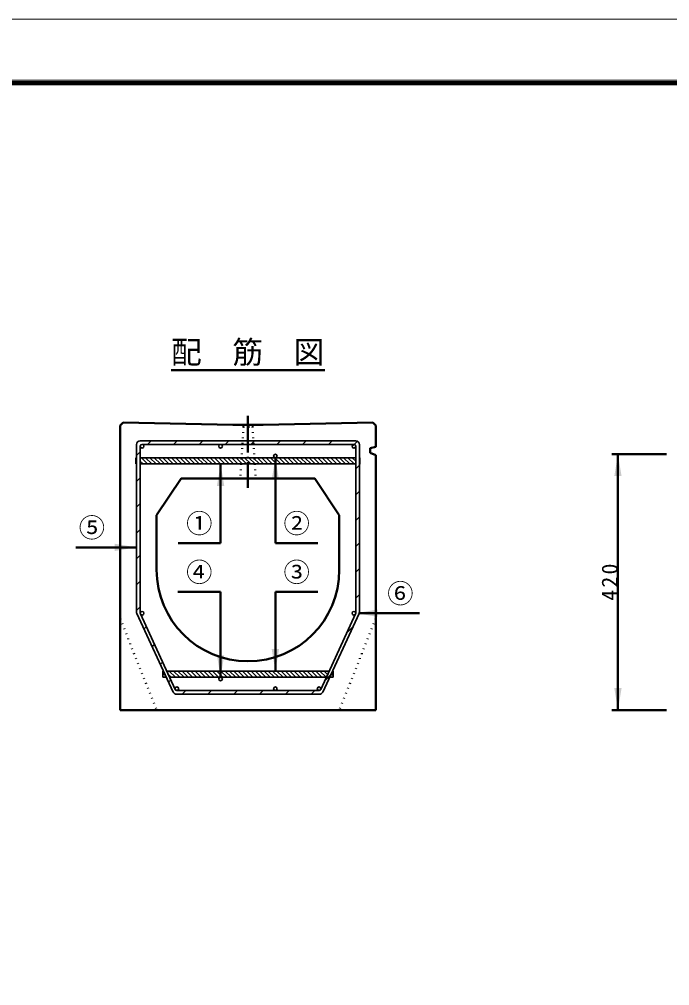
# Model space of a CAD drawing. Units: millimetres, scale not verified. Extents: x -2102 to 2102, y -1485 to 1485.
# Drawn here: x -374 to 695, y -102 to 1485 of the extents above; entities that cross this region are included whole.
import ezdxf
from ezdxf.enums import TextEntityAlignment as Align

# ---------------------------------------------------------------- set-up
doc = ezdxf.new("R2010")
doc.units = ezdxf.units.MM
doc.header["$LTSCALE"] = 5
doc.linetypes.add('DOTTED', pattern=[1.75, 0.25, -1.5])
doc.linetypes.add('LONG_DASHED_DOTTED', pattern=[15.25, 12, -1.5, 0.25, -1.5])
doc.layers.add('0-0_V-nasSTD', color=7, linetype='Continuous', lineweight=35)
doc.layers.add('0-1_0', color=7, linetype='Continuous', lineweight=50)
doc.styles.add('ＭＳ ゴシック', font='')
doc.styles.get('ＭＳ ゴシック').set_extended_font_data('MS Gothic')

msp = doc.modelspace()

# ---------------------------------------------------------------- linework, layer by layer
at = {"layer": '0-0_V-nasSTD'}
for p, q in [((-180.975, 786.998), (-180.975, 511.851)), ((179.025, 792.998), (-174.975, 792.998)), ((-174.975, 783.998), (-174.975, 510.123)), ((176.025, 786.998), (-171.975, 786.998)), ((-156.804, 792.998), (-162.804, 786.998)), ((-156.804, 792.998), (-162.804, 786.998)), ((-156.804, 792.998), (-162.804, 786.998)), ((-114.378, 792.998), (-120.378, 786.998)), ((-114.378, 792.998), (-120.378, 786.998)), ((-114.378, 792.998), (-120.378, 786.998)), ((-71.951, 792.998), (-77.951, 786.998)), ((-71.951, 792.998), (-77.951, 786.998)), ((-71.951, 792.998), (-77.951, 786.998)), ((-29.525, 792.998), (-35.525, 786.998)), ((-29.525, 792.998), (-35.525, 786.998)), ((-29.525, 792.998), (-35.525, 786.998)), ((12.902, 792.998), (6.902, 786.998)), ((55.328, 792.998), (49.328, 786.998)), ((97.754, 792.998), (91.754, 786.998)), ((97.754, 792.998), (91.754, 786.998)), ((97.754, 792.998), (91.754, 786.998)), ((140.181, 792.998), (134.181, 786.998)), ((140.181, 792.998), (134.181, 786.998)), ((140.181, 792.998), (134.181, 786.998)), ((181.883, 792.274), (176.559, 786.95)), ((181.883, 792.274), (176.559, 786.95)), ((179.025, 510.123), (179.025, 783.998)), ((185.025, 511.851), (185.025, 786.998)), ((-181.975, 764.998), (-180.975, 764.998)), ((-181.975, 764.998), (-181.975, 754.998)), ((-174.975, 774.827), (-180.975, 768.827)), ((-174.975, 774.827), (-180.975, 768.827)), ((-174.975, 774.827), (-180.975, 768.827)), ((179.025, 764.998), (-174.975, 764.998)), ((-173.118, 764.998), (-163.118, 754.998)), ((-166.047, 764.998), (-156.047, 754.998)), ((-158.976, 764.998), (-148.976, 754.998)), ((-151.905, 764.998), (-141.905, 754.998)), ((-144.834, 764.998), (-134.834, 754.998)), ((-137.763, 764.998), (-127.763, 754.998)), ((-130.692, 764.998), (-120.692, 754.998)), ((-123.621, 764.998), (-113.621, 754.998)), ((-116.55, 764.998), (-106.55, 754.998)), ((-109.479, 764.998), (-99.479, 754.998)), ((-102.408, 764.998), (-92.408, 754.998)), ((-95.336, 764.998), (-85.336, 754.998)), ((-88.265, 764.998), (-78.265, 754.998)), ((-81.194, 764.998), (-71.194, 754.998)), ((-74.123, 764.998), (-64.123, 754.998)), ((-67.052, 764.998), (-57.052, 754.998)), ((-59.981, 764.998), (-49.981, 754.998)), ((-52.91, 764.998), (-42.91, 754.998)), ((-45.839, 764.998), (-35.839, 754.998)), ((-38.768, 764.998), (-28.768, 754.998)), ((-31.697, 764.998), (-21.697, 754.998)), ((-24.626, 764.998), (-14.626, 754.998)), ((-17.555, 764.998), (-7.555, 754.998)), ((-10.484, 764.998), (-0.484, 754.998)), ((-3.413, 764.998), (6.587, 754.998)), ((3.658, 764.998), (13.658, 754.998)), ((10.73, 764.998), (20.73, 754.998)), ((17.801, 764.998), (27.801, 754.998)), ((24.872, 764.998), (34.872, 754.998)), ((31.943, 764.998), (41.943, 754.998)), ((39.014, 764.998), (49.014, 754.998)), ((46.085, 764.998), (56.085, 754.998)), ((53.156, 764.998), (63.156, 754.998)), ((60.227, 764.998), (70.227, 754.998)), ((67.298, 764.998), (77.298, 754.998)), ((74.369, 764.998), (84.369, 754.998)), ((81.44, 764.998), (91.44, 754.998)), ((88.511, 764.998), (98.511, 754.998)), ((95.582, 764.998), (105.582, 754.998)), ((102.653, 764.998), (112.653, 754.998)), ((109.725, 764.998), (119.725, 754.998)), ((116.796, 764.998), (126.796, 754.998)), ((123.867, 764.998), (133.867, 754.998)), ((130.938, 764.998), (140.938, 754.998)), ((138.009, 764.998), (148.009, 754.998)), ((145.08, 764.998), (155.08, 754.998)), ((152.151, 764.998), (162.151, 754.998)), ((159.222, 764.998), (169.222, 754.998)), ((166.293, 764.998), (176.293, 754.998)), ((173.364, 764.998), (179.025, 759.338)), ((-181.975, 759.713), (-180.975, 758.713)), ((-180.975, 754.998), (-181.975, 754.998)), ((-174.975, 759.784), (-170.189, 754.998)), ((179.025, 754.998), (-174.975, 754.998)), ((185.025, 752.99), (179.025, 746.99)), ((185.025, 752.99), (179.025, 746.99)), ((185.025, 752.99), (179.025, 746.99)), ((185.025, 760.409), (186.025, 759.409)), ((-174.975, 732.401), (-180.975, 726.401)), ((-174.975, 732.401), (-180.975, 726.401)), ((-174.975, 732.401), (-180.975, 726.401)), ((179.025, 704.563), (185.025, 710.563)), ((179.025, 704.563), (185.025, 710.563)), ((179.025, 704.563), (185.025, 710.563)), ((-174.975, 689.974), (-180.975, 683.974)), ((-174.975, 689.974), (-180.975, 683.974)), ((-174.975, 689.974), (-180.975, 683.974)), ((179.025, 662.137), (185.025, 668.137)), ((179.025, 662.137), (185.025, 668.137)), ((179.025, 662.137), (185.025, 668.137)), ((-174.975, 647.548), (-180.975, 641.548)), ((-174.975, 647.548), (-180.975, 641.548)), ((-174.975, 647.548), (-180.975, 641.548)), ((179.025, 619.71), (185.025, 625.71)), ((179.025, 619.71), (185.025, 625.71)), ((179.025, 619.71), (185.025, 625.71)), ((-174.975, 605.122), (-180.975, 599.122)), ((-174.975, 605.122), (-180.975, 599.122)), ((-174.975, 605.122), (-180.975, 599.122)), ((179.025, 577.284), (185.025, 583.284)), ((179.025, 577.284), (185.025, 583.284)), ((179.025, 577.284), (185.025, 583.284)), ((-174.975, 562.695), (-180.975, 556.695)), ((-174.975, 562.695), (-180.975, 556.695)), ((-174.975, 562.695), (-180.975, 556.695)), ((179.025, 534.858), (185.025, 540.858)), ((179.025, 534.858), (185.025, 540.858)), ((179.025, 534.858), (185.025, 540.858)), ((-174.975, 520.269), (-180.975, 514.269)), ((-174.975, 520.269), (-180.975, 514.269)), ((-174.975, 520.269), (-180.975, 514.269)), ((-120.953, 380.484), (-180.423, 509.337)), ((-117.411, 384.741), (-174.699, 508.865)), ((121.461, 384.741), (178.749, 508.865)), ((125.002, 380.484), (184.473, 509.337)), ((-164.99, 487.828), (-168.757, 484.06)), ((-164.99, 487.828), (-168.757, 484.06)), ((-164.99, 487.828), (-168.757, 484.06)), ((164.426, 477.832), (174.652, 488.058)), ((164.426, 477.832), (174.652, 488.058)), ((164.426, 477.832), (174.652, 488.058)), ((-151.592, 458.799), (-155.359, 455.032)), ((-151.592, 458.799), (-155.359, 455.032)), ((-151.592, 458.799), (-155.359, 455.032)), ((-138.194, 429.771), (-141.961, 426.003)), ((-138.194, 429.771), (-141.961, 426.003)), ((-138.194, 429.771), (-141.961, 426.003)), ((-137.882, 414.998), (-137.882, 404.998)), ((-137.882, 414.998), (-136.882, 414.998)), ((135.425, 414.998), (-131.376, 414.998)), ((-127.174, 414.998), (-117.174, 404.998)), ((-120.103, 414.998), (-110.103, 404.998)), ((-113.032, 414.998), (-103.032, 404.998)), ((-105.961, 414.998), (-95.961, 404.998)), ((-98.89, 414.998), (-88.89, 404.998)), ((-91.819, 414.998), (-81.819, 404.998)), ((-84.748, 414.998), (-74.748, 404.998)), ((-77.677, 414.998), (-67.677, 404.998)), ((-70.606, 414.998), (-60.606, 404.998)), ((-63.535, 414.998), (-53.535, 404.998)), ((-56.463, 414.998), (-46.463, 404.998)), ((-49.392, 414.998), (-39.392, 404.998)), ((-42.321, 414.998), (-32.321, 404.998)), ((-35.25, 414.998), (-25.25, 404.998)), ((-28.179, 414.998), (-18.179, 404.998)), ((-21.108, 414.998), (-11.108, 404.998)), ((-14.037, 414.998), (-4.037, 404.998)), ((-6.966, 414.998), (3.034, 404.998)), ((0.105, 414.998), (10.105, 404.998)), ((7.176, 414.998), (17.176, 404.998)), ((14.247, 414.998), (24.247, 404.998)), ((21.318, 414.998), (31.318, 404.998)), ((28.389, 414.998), (38.389, 404.998)), ((35.46, 414.998), (45.46, 404.998)), ((42.532, 414.998), (52.532, 404.998)), ((49.603, 414.998), (59.603, 404.998)), ((56.674, 414.998), (66.674, 404.998)), ((63.745, 414.998), (73.745, 404.998)), ((70.816, 414.998), (80.816, 404.998)), ((77.887, 414.998), (87.887, 404.998)), ((84.958, 414.998), (94.958, 404.998)), ((92.029, 414.998), (102.029, 404.998)), ((99.1, 414.998), (109.1, 404.998)), ((106.171, 414.998), (116.171, 404.998)), ((113.242, 414.998), (123.242, 404.998)), ((120.313, 414.998), (130.313, 404.998)), ((127.384, 414.998), (132.886, 409.497)), ((134.455, 414.998), (135.119, 414.335)), ((140.932, 414.998), (141.932, 414.998)), ((141.526, 414.998), (141.932, 414.593)), ((141.932, 414.998), (141.932, 404.998)), ((-137.882, 411.564), (-133.082, 406.764)), ((-137.882, 404.998), (-132.267, 404.998)), ((-128.916, 409.67), (-124.245, 404.998)), ((-128.564, 396.975), (-124.796, 400.742)), ((-128.564, 396.975), (-124.796, 400.742)), ((-128.564, 396.975), (-124.796, 400.742)), ((130.81, 404.998), (-126.76, 404.998)), ((128.06, 399.04), (138.286, 409.266)), ((128.06, 399.04), (138.286, 409.266)), ((128.06, 399.04), (138.286, 409.266)), ((136.316, 404.998), (141.932, 404.998)), ((136.654, 405.729), (137.384, 404.998)), ((138.887, 410.567), (141.932, 407.522)), ((-114.687, 382.998), (118.737, 382.998)), ((-106.114, 376.998), (-100.113, 382.998)), ((-106.114, 376.998), (-100.113, 382.998)), ((-106.114, 376.998), (-100.113, 382.998)), ((-63.687, 376.998), (-57.687, 382.998)), ((-63.687, 376.998), (-57.687, 382.998)), ((-63.687, 376.998), (-57.687, 382.998)), ((-21.261, 376.998), (-15.261, 382.998)), ((-21.261, 376.998), (-15.261, 382.998)), ((-21.261, 376.998), (-15.261, 382.998)), ((21.166, 376.998), (27.166, 382.998)), ((21.166, 376.998), (27.166, 382.998)), ((21.166, 376.998), (27.166, 382.998)), ((63.592, 376.998), (69.592, 382.998)), ((63.592, 376.998), (69.592, 382.998)), ((63.592, 376.998), (69.592, 382.998)), ((106.018, 376.998), (112.019, 382.998)), ((106.018, 376.998), (112.019, 382.998)), ((106.018, 376.998), (112.019, 382.998)), ((117.899, 388.879), (115.856, 386.836)), ((-115.505, 376.998), (119.554, 376.998))]:
    msp.add_line(p, q, dxfattribs=at)
at = {"layer": '0-0_V-nasSTD', "lineweight": 18}
for points in [[(-2102.5, -1485), (-2102.5, 1485), (2102.5, 1485), (2102.5, -1485)], [(-2002.5, -1385), (-2002.5, 1385), (2002.5, 1385), (2002.5, -1385)]]:
    msp.add_lwpolyline(points, close=True, dxfattribs=at)
at = {"layer": '0-0_V-nasSTD', "lineweight": 100}
msp.add_lwpolyline([(1997.5, -1380), (1997.5, 1380), (-1997.5, 1380)], dxfattribs=at)
at = {"layer": '0-0_V-nasSTD'}
for points in [[(181.883, 792.274), (176.559, 786.95), (173.073, 783.464)], [(185.025, 764.998), (186.025, 764.998), (186.025, 754.998), (185.025, 754.998)]]:
    msp.add_lwpolyline(points, dxfattribs=at)
for centre in [(-171.975, 783.998), (-42.975, 783.998), (176.025, 783.998), (47.025, 767.998), (-171.921, 509.998), (175.967, 509.998), (-42.975, 401.998), (-114.687, 385.998), (47.025, 385.998), (118.737, 385.998)]:
    msp.add_circle(centre, 3, dxfattribs=at)
for centre, radius, start, end in [((-174.975, 786.998), 6, 90, 180), ((-171.975, 783.998), 3, 90, 180), ((-171.975, 783.998), 3, 90, 180), ((-171.975, 783.998), 3, 90, 180), ((176.025, 783.998), 3, 0, 90), ((176.025, 783.998), 3, 0, 90), ((176.025, 783.998), 3, 0, 90), ((179.025, 786.998), 6, 0, 90), ((-174.975, 511.851), 6, 180, 204.77514), ((-171.975, 510.123), 3, 180, 204.77514), ((176.025, 510.123), 3, 335.22486, 0), ((179.025, 511.851), 6, 335.22486, 0), ((-114.687, 385.998), 3, 204.77514, 270), ((118.737, 385.998), 3, 270, 335.22486), ((-115.505, 382.998), 6, 204.77514, 270), ((119.554, 382.998), 6, 270, 335.22486)]:
    msp.add_arc(centre, radius, start, end, dxfattribs=at)
for points in [[(41.025, 728.998), (47.025, 764.998), (53.025, 728.998)], [(603.761, 734.998), (609.761, 770.998), (615.761, 734.998)], [(-48.91, 718.998), (-42.91, 754.998), (-36.91, 718.998)], [(-216.975, 612.043), (-216.975, 624.043), (-180.975, 618.043)], [(178.967, 509.998), (214.967, 503.998), (214.967, 515.998)], [(41.025, 450.998), (47.025, 414.998), (53.025, 450.998)], [(-48.975, 440.998), (-42.975, 404.998), (-36.975, 440.998)], [(603.761, 386.998), (609.761, 350.998), (615.761, 386.998)]]:
    msp.add_solid(points, dxfattribs=at)
at = {"layer": '0-1_0'}
for p, q in [((-124.378, 908.998), (128.428, 908.998)), ((-207.975, 350.998), (-207.975, 817.998)), ((-22.975, 818.998), (27.025, 818.998)), ((212.025, 783.013), (212.025, 817.998)), ((203.025, 780.998), (212.025, 783.013)), ((203.025, 772.998), (203.025, 780.998)), ((47.025, 624.998), (47.025, 764.998)), ((203.025, 772.998), (212.025, 769.64)), ((212.025, 350.998), (212.025, 769.64)), ((689.761, 770.998), (599.761, 770.998)), ((609.761, 350.998), (609.761, 770.998)), ((-42.91, 624.998), (-42.91, 754.998)), ((-107.975, 730.998), (-147.975, 670.998)), ((-107.975, 730.998), (112.025, 730.998)), ((112.025, 730.998), (152.025, 670.998)), ((-147.975, 670.998), (-147.975, 580.998)), ((152.025, 670.998), (152.025, 580.998)), ((-112.91, 624.998), (-42.91, 624.998)), ((47.025, 624.998), (117.025, 624.998)), ((-280.975, 618.043), (-180.975, 618.043)), ((-112.975, 544.998), (-42.975, 544.998)), ((-42.975, 544.998), (-42.975, 404.998)), ((47.025, 544.998), (47.025, 414.998)), ((47.025, 544.998), (117.025, 544.998)), ((283.967, 509.998), (183.967, 509.998)), ((-207.975, 350.998), (212.025, 350.998)), ((689.761, 350.998), (599.761, 350.998))]:
    msp.add_line(p, q, dxfattribs=at)
at = {"layer": '0-1_0', "linetype": 'LONG_DASHED_DOTTED'}
msp.add_line((2.025, 833.998), (2.025, 715.998), dxfattribs=at)
at = {"layer": '0-1_0', "linetype": 'DOTTED'}
for p, q in [((-5.475, 815.998), (-10.475, 730.998)), ((-5.475, 815.998), (-8.475, 818.998)), ((-5.475, 815.998), (9.525, 815.998)), ((9.525, 815.998), (12.525, 818.998)), ((9.525, 815.998), (14.525, 730.998)), ((-207.975, 500.998), (-147.975, 350.998)), ((212.025, 500.998), (152.025, 350.998))]:
    msp.add_line(p, q, dxfattribs=at)
at = {"layer": '0-1_0'}
for points in [[(-22.975, 818.998), (-202.975, 822.998), (-207.975, 817.998)], [(27.025, 818.998), (207.025, 822.998), (212.025, 817.998)]]:
    msp.add_lwpolyline(points, dxfattribs=at)
for start, end in [(180, 270), (270, 0)]:
    msp.add_arc((2.025, 580.998), 150, start, end, dxfattribs=at)

# ---------------------------------------------------------------- texts
at = {"layer": '0-0_V-nasSTD', "style": 'ＭＳ ゴシック'}
for s, height, p in [('配\u3000筋\u3000図', 36.95, (-124.378, 908.998)), ('⑤', 31.67, (-275.975, 625.043)), ('①', 31.67, (-99.51, 631.998)), ('②', 31.67, (60.425, 631.998)), ('④', 31.67, (-99.575, 551.998)), ('③', 31.67, (60.425, 551.998)), ('⑥', 31.67, (230.767, 516.998))]:
    msp.add_text(s, height=height, dxfattribs=at).set_placement(p, align=Align.BOTTOM_LEFT)
at = {"layer": '0-0_V-nasSTD', "insert": (609.761, 530.398), "char_height": 26.39, "attachment_point": 7, "rotation": 90, "style": 'ＭＳ ゴシック'}
msp.add_mtext('\\T1.2;420', dxfattribs=at)

doc.saveas('drawing.dxf')
